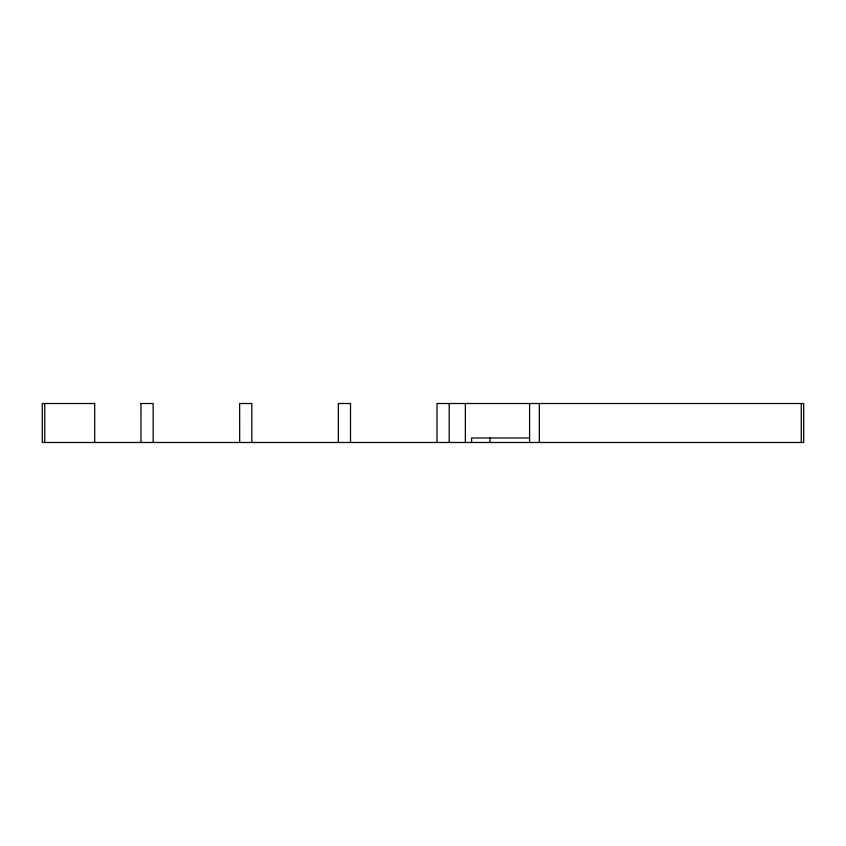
<?xml version="1.0" encoding="UTF-8"?>
<svg xmlns="http://www.w3.org/2000/svg" width="846" height="846" viewBox="0 0 846 846"><rect width="100%" height="100%" fill="white"/><g stroke="black" fill="none" stroke-linecap="round" stroke-linejoin="round"><path stroke-width="1.27" d="M140.975 403.51L153.158 403.51L153.158 442.49M529.596 437.995L471.603 437.995L471.603 442.49M801.268 403.51L801.268 442.49M539.346 403.51L539.346 442.49M529.596 403.51L529.596 442.49M490.003 437.995L490.003 442.49M465.374 403.51L465.374 442.49M449.194 403.51L449.194 442.49M437.012 442.49L437.012 403.51L803.7 403.51L803.7 442.49L42.3 442.49L42.3 403.51L94.689 403.51L94.689 442.49M350.519 442.49L350.519 403.51L338.337 403.51L338.337 442.49M251.833 442.49L251.833 403.51L239.651 403.51L239.672 442.49M140.986 403.51L140.975 442.49M44.732 403.51L44.732 442.49"/></g></svg>
